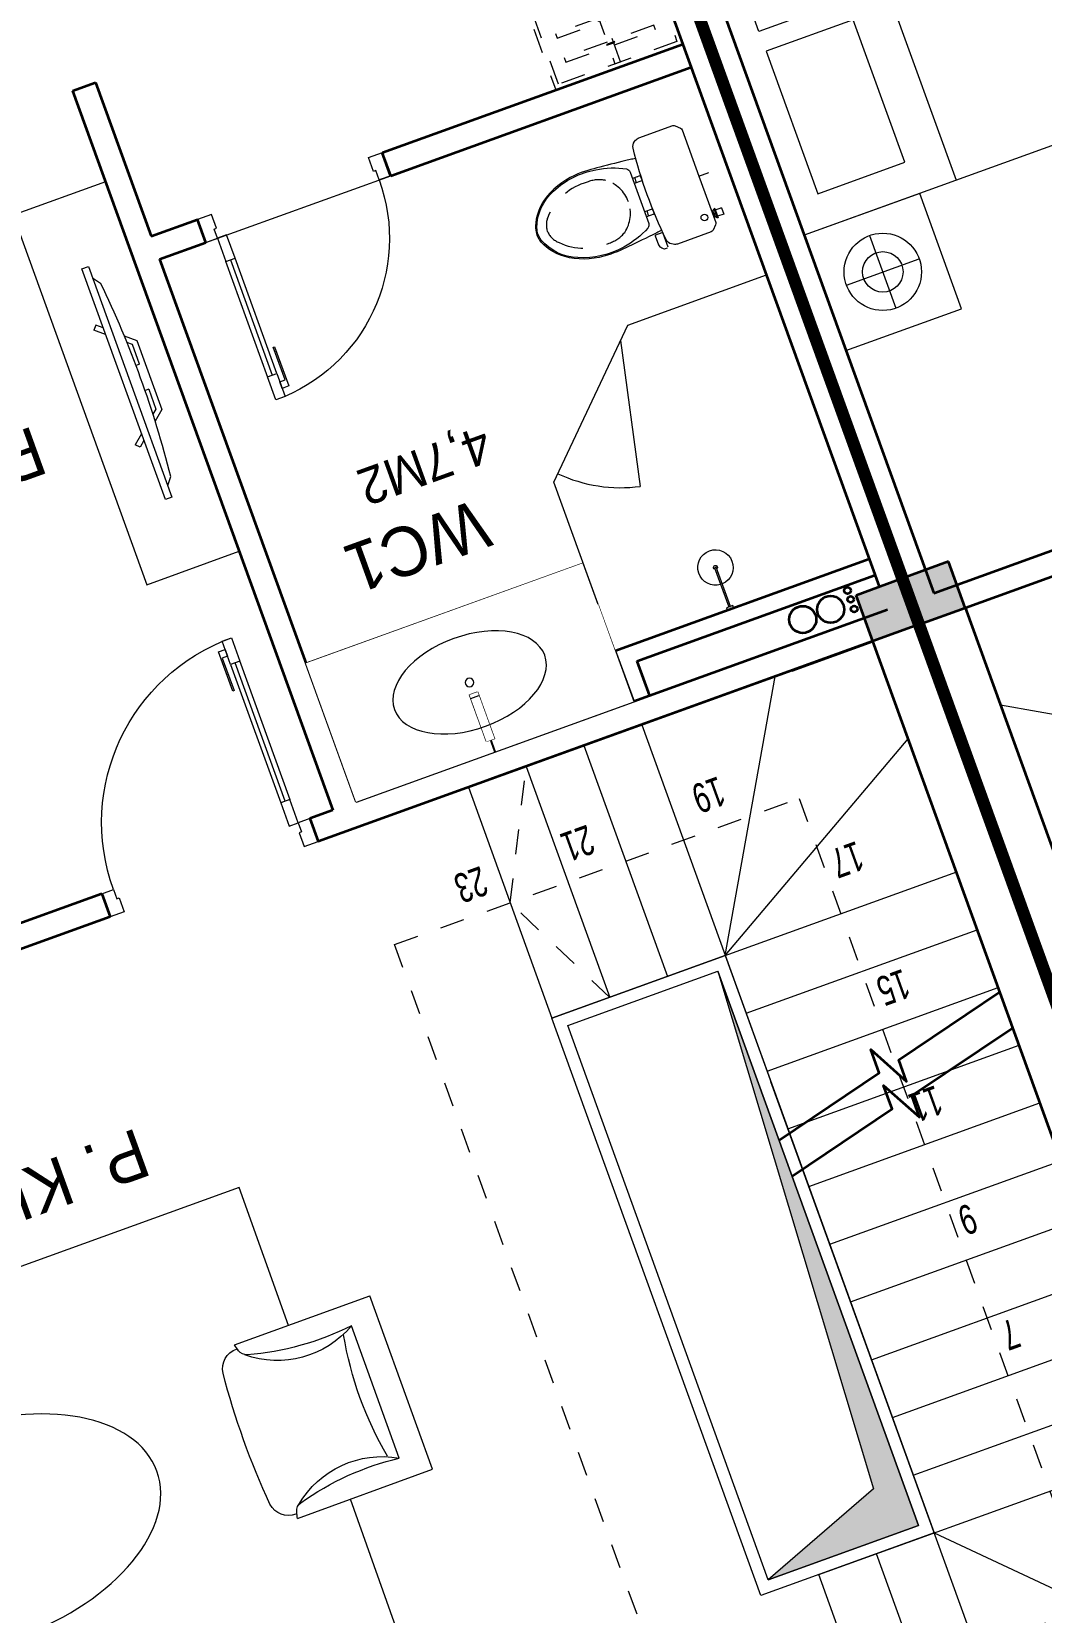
# Model space of a CAD drawing. Header units: metres. Extents: x 568336 to 569219, y 2065964 to 2066430.
# Drawn here: x 568577.96 to 568582.07, y 2066414.71 to 2066421.15 of the extents above; entities that cross this region are included whole.
import ezdxf

# ---------------------------------------------------------------- set-up
doc = ezdxf.new("R2010")
doc.units = ezdxf.units.M
for name, pattern in [('$AUDIT_BAD_LTYPE2', [0]), ('HIDDEN', [0.375, 0.25, -0.125]), ('HIDDEN2', [0.1875, 0.125, -0.0625]), ('X-5M-G-MB PHONGNGU$0$HIDDEN2', [0.1875, 0.125, -0.0625]), ('xref-thap C (mb tang 32-2)$0$HIDDEN', [0.375, 0.25, -0.125])]:
    doc.linetypes.add(name, pattern=pattern)
doc.layers.get('0').update_dxf_attribs({"linetype": 'CONTINUOUS'})
doc.layers.get('DEFPOINTS').update_dxf_attribs({"linetype": 'CONTINUOUS'})
doc.layers.add('-AREA', color=2, linetype='CONTINUOUS', plot=False)
for name, color, linetype, lineweight in [('-CONCRETE', 1, 'CONTINUOUS', 35), ('-DIM', 9, 'CONTINUOUS', 13), ('-DOOR', 137, 'CONTINUOUS', 9), ('-FURNITURE', 46, 'CONTINUOUS', 9), ('-HATCH', 8, 'CONTINUOUS', 5), ('-KH', 143, 'CONTINUOUS', 13), ('-LINE1', 7, 'CONTINUOUS', 18), ('-WALL', 4, 'CONTINUOUS', 35), ('TEXT25', 2, 'CONTINUOUS', 13)]:
    doc.layers.add(name, color=color, linetype=linetype, lineweight=lineweight)
doc.layers.add('-RANH GIOI LO DAT', color=12, linetype='CONTINUOUS')
doc.styles.add('SVN_AVO_thuong', font='')
doc.styles.add('T1', font='', dxfattribs={"height": 200})
doc.styles.get('SVN_AVO_thuong').set_extended_font_data('SVN-Avo')
doc.styles.get('T1').set_extended_font_data('VNgeometric Light')

# ---------------------------------------------------------------- blocks, each defined once
blk = doc.blocks.new('*U246')
at = {"linetype": 'X-5M-G-MB PHONGNGU$0$HIDDEN2'}
for points in [[(0, 600.0000000004657), (0, 0), (1814.077528016448, -6.300189851046236e-10), (1814.077528016448, 599.9999999998356)], [(1794.077528016448, 579.9996613717623), (1794.077528016448, 19.99966137176242), (20, 20.00000000046566), (20, 580.0000000004657)], [(1794.077528016448, 286.6991212948445), (1794.077528016448, 313.0991212947513), (20, 313.0991212953813), (19.99999859370291, 286.6991212952417)], [(113.7817614636733, 319.1750910408318), (109.4317788550979, 319.1750910408318), (109.4317788550979, 280.441767644881), (113.7817614636733, 280.441767644881)], [(227.7817614636733, 319.1750910407849), (223.4317788550979, 319.1750910407849), (223.4317788550979, 280.4417676448341), (227.7817614636733, 280.4417676448341)], [(341.7817614636733, 319.175091040738), (337.4317788550979, 319.175091040738), (337.4317788550979, 280.4417676447872), (341.7817614636733, 280.4417676447872)], [(455.7817614636733, 319.1750910406911), (451.4317788550979, 319.1750910406911), (451.4317788550979, 280.4417676447403), (455.7817614636733, 280.4417676447403)], [(569.7817614636733, 319.1750910406442), (565.431778855098, 319.1750910406442), (565.431778855098, 280.4417676446934), (569.7817614636733, 280.4417676446934)], [(683.7817614636733, 319.1750910405973), (679.431778855098, 319.1750910405973), (679.431778855098, 280.4417676446465), (683.7817614636733, 280.4417676446465)], [(797.7817614636733, 319.1750910405504), (793.431778855098, 319.1750910405504), (793.431778855098, 280.4417676445996), (797.7817614636733, 280.4417676445996)], [(911.7817614636733, 319.1750910405035), (907.431778855098, 319.1750910405035), (907.431778855098, 280.4417676445527), (911.7817614636733, 280.4417676445527)], [(1025.781761463673, 319.1750910404566), (1021.431778855098, 319.1750910404566), (1021.431778855098, 280.4417676445057), (1025.781761463673, 280.4417676445057)], [(1139.781761463673, 319.1750910404097), (1135.431778855098, 319.1750910404097), (1135.431778855098, 280.4417676444588), (1139.781761463673, 280.4417676444588)], [(1253.781761463673, 319.1750910403628), (1249.431778855098, 319.1750910403628), (1249.431778855098, 280.4417676444119), (1253.781761463673, 280.4417676444119)], [(1367.781761463673, 319.1750910403159), (1363.431778855098, 319.1750910403159), (1363.431778855098, 280.441767644365), (1367.781761463673, 280.441767644365)], [(1481.781761463673, 319.175091040269), (1477.431778855098, 319.175091040269), (1477.431778855098, 280.4417676443181), (1481.781761463673, 280.4417676443181)], [(1595.781761463673, 319.175091040222), (1591.431778855098, 319.175091040222), (1591.431778855098, 280.4417676442712), (1595.781761463673, 280.4417676442712)], [(1709.781761463673, 319.1750910401751), (1705.431778855098, 319.1750910401751), (1705.431778855098, 280.4417676442243), (1709.781761463673, 280.4417676442243)]]:
    blk.add_lwpolyline(points, close=True, dxfattribs=at)
for points in [[(122.2409142897814, 313.1103512093413), (122.2409142897814, 515.2497102723445), (100.1765458012815, 515.2497102723445), (100.1765458012815, 313.1103512093413)], [(236.2409142897814, 313.1103512092944), (236.2409142897814, 515.2497102722975), (214.1765458012815, 515.2497102722975), (214.1765458012815, 313.1103512092944)], [(350.2409142897814, 313.1103512092475), (350.2409142897814, 515.2497102722507), (328.1765458012815, 515.2497102722507), (328.1765458012815, 313.1103512092475)], [(464.2409142897814, 313.1103512092006), (464.2409142897814, 515.2497102722037), (442.1765458012815, 515.2497102722037), (442.1765458012815, 313.1103512092006)], [(578.2409142897814, 313.1103512091537), (578.2409142897814, 515.2497102721569), (556.1765458012815, 515.2497102721569), (556.1765458012815, 313.1103512091537)], [(692.2409142897814, 313.1103512091068), (692.2409142897814, 515.24971027211), (670.1765458012815, 515.24971027211), (670.1765458012815, 313.1103512091068)], [(806.2409142897814, 313.1103512090599), (806.2409142897814, 515.249710272063), (784.1765458012815, 515.249710272063), (784.1765458012815, 313.1103512090599)], [(920.2409142897814, 313.110351209013), (920.2409142897814, 515.2497102720162), (898.1765458012815, 515.2497102720162), (898.1765458012815, 313.110351209013)], [(1034.240914289781, 313.1103512089661), (1034.240914289781, 515.2497102719692), (1012.176545801281, 515.2497102719692), (1012.176545801281, 313.1103512089661)], [(1148.240914289781, 313.1103512089192), (1148.240914289781, 515.2497102719224), (1126.176545801281, 515.2497102719224), (1126.176545801281, 313.1103512089192)], [(1262.240914289781, 313.1103512088723), (1262.240914289781, 515.2497102718754), (1240.176545801281, 515.2497102718754), (1240.176545801281, 313.1103512088723)], [(1376.240914289781, 313.1103512088254), (1376.240914289781, 515.2497102718285), (1354.176545801281, 515.2497102718285), (1354.176545801281, 313.1103512088254)], [(1490.240914289781, 313.1103512087785), (1490.240914289781, 515.2497102717816), (1468.176545801281, 515.2497102717816), (1468.176545801281, 313.1103512087785)], [(1604.240914289781, 313.1103512087315), (1604.240914289781, 515.2497102717347), (1582.176545801281, 515.2497102717347), (1582.176545801281, 313.1103512087315)], [(1718.240914289781, 313.1103512086846), (1718.240914289781, 515.2497102716878), (1696.176545801281, 515.2497102716878), (1696.176545801281, 313.1103512086846)], [(100.1765458012815, 286.7103512094345), (100.1765458012815, 92.0852110228024), (122.2409142897814, 92.0852110228024), (122.2409142897814, 286.7103512094345)], [(214.1765458012815, 286.7103512093876), (214.1765458012815, 92.08521102275549), (236.2409142897814, 92.08521102275549), (236.2409142897814, 286.7103512093876)], [(328.1765458012815, 286.7103512093407), (328.1765458012815, 92.08521102270858), (350.2409142897814, 92.08521102270858), (350.2409142897814, 286.7103512093407)], [(442.1765458012815, 286.7103512092938), (442.1765458012815, 92.08521102266168), (464.2409142897814, 92.08521102266168), (464.2409142897814, 286.7103512092938)], [(556.1765458012815, 286.7103512092469), (556.1765458012815, 92.08521102261477), (578.2409142897814, 92.08521102261477), (578.2409142897814, 286.7103512092469)], [(670.1765458012815, 286.7103512092), (670.1765458012815, 92.08521102256786), (692.2409142897814, 92.08521102256786), (692.2409142897814, 286.7103512092)], [(784.1765458012815, 286.7103512091531), (784.1765458012815, 92.08521102252095), (806.2409142897814, 92.08521102252095), (806.2409142897814, 286.7103512091531)], [(898.1765458012815, 286.7103512091062), (898.1765458012815, 92.08521102247404), (920.2409142897814, 92.08521102247404), (920.2409142897814, 286.7103512091062)], [(1012.176545801281, 286.7103512090592), (1012.176545801281, 92.08521102242715), (1034.240914289781, 92.08521102242715), (1034.240914289781, 286.7103512090592)], [(1126.176545801281, 286.7103512090123), (1126.176545801281, 92.08521102238024), (1148.240914289781, 92.08521102238024), (1148.240914289781, 286.7103512090123)], [(1240.176545801281, 286.7103512089654), (1240.176545801281, 92.08521102233333), (1262.240914289781, 92.08521102233333), (1262.240914289781, 286.7103512089654)], [(1354.176545801281, 286.7103512089186), (1354.176545801281, 92.08521102228642), (1376.240914289781, 92.08521102228642), (1376.240914289781, 286.7103512089186)], [(1468.176545801281, 286.7103512088717), (1468.176545801281, 92.0852110222395), (1490.240914289781, 92.0852110222395), (1490.240914289781, 286.7103512088717)], [(1582.176545801281, 286.7103512088247), (1582.176545801281, 92.0852110221926), (1604.240914289781, 92.0852110221926), (1604.240914289781, 286.7103512088247)], [(1696.176545801281, 286.7103512087778), (1696.176545801281, 92.0852110221457), (1718.240914289781, 92.0852110221457), (1718.240914289781, 286.7103512087778)]]:
    blk.add_lwpolyline(points, dxfattribs=at)
blk = doc.blocks.new('ghe11asdsdsdsd')
at = {"layer": '-FURNITURE', "ltscale": 5}
for p, q in [((-454.1512245237245, 641.9073886275291), (-454.093361600535, -60.42008052262099)), ((446.9845405295782, 642.5119281820953), (445.2090906954836, -59.49456913078757)), ((339.4434767446655, 74.7769195077999), (-347.9447826922697, 73.86721415390639)), ((445.2090906954836, -59.49456913078757), (-454.093361600535, -60.42008052262099))]:
    blk.add_line(p, q, dxfattribs=at)
for centre, radius, start, end in [((-329.6609394550032, 640.4347183164282), 102.5030657496747, 97.790878171796, 180.4720192216976), ((13.76703277978231, -3057.035900902003), 3815.794779152998, 85.15051378916075, 95.37323135559144), ((322.4963123202615, 643.5363927781655), 102.5030657496747, 359.5521671507362, 82.23330821456577), ((-556.8192392717756, 172.0380743239075), 480.9551723817158, 73.62802494144414, 77.67439557183955), ((-435.3449582978792, 585.5188594441861), 49.99999999999999, 17.29045382422632, 73.62802494144414), ((428.017340289487, 586.1773279104382), 49.99999999999999, 106.2083736517696, 162.5459446768903), ((548.310481298744, 172.35137315467), 480.9551723817158, 102.1620030057203, 106.2083736517696), ((-752.7215750947944, 311.3200961878028), 469.2846926992153, 329.6029749418909, 39.82713105222346), ((-1717.077797784907, 235.4868877488407), 1378.639231958857, 353.2676599931669, 15.34770349738529), ((744.7327549548354, 311.2790322922665), 469.2468948897888, 140.0381535895592, 210.2652298418676), ((1708.833027020766, 233.2264510887835), 1378.526022415482, 164.5192846221356, 186.6002375866197), ((-1.445652381749824, -1576.057105405802), 1730.279692069412, 79.6029490361376, 100.5814174655623)]:
    blk.add_arc(centre, radius, start, end, dxfattribs=at)
blk = doc.blocks.new('GHE600')
at = {"layer": '-FURNITURE'}
for p, q in [((269949.5421851056, 8709.741290517763), (270649.5421851056, 8709.74129051782)), ((269949.5421851289, 8043.074623851076), (270649.5421851289, 8043.074623851135))]:
    blk.add_line(p, q, dxfattribs=at)
for points in [[(270145.5337149384, 9594.84705863762), (270145.5337150262, 10094.84705863762), (270645.5337150262, 10094.84705854984), (270645.5337149384, 9594.847058549843)], [(269849.5421851288, 9526.40795718442), (270649.5421851288, 9526.407957184478), (270649.5421851639, 7226.407957184478), (269849.5421851639, 7226.40795718442)], [(269949.5421851288, 9376.40795718442), (270649.5421851288, 9376.407957184478), (270649.5421851639, 7376.407957184478), (269949.5421851639, 7376.40795718442)], [(270145.5337145109, 7157.96885590817), (270145.5337144231, 6657.96885590817), (270645.5337144231, 6657.968855820392), (270645.5337145109, 7157.968855820392)]]:
    blk.add_lwpolyline(points, close=True, dxfattribs=at)
at = {"layer": '-FURNITURE', "elevation": -1.348764000838661e-08}
for points in [[(271286.9253059005, 9830.321753277356), (270645.53371498, 9832.18215255058)], [(272037.8126997925, 6909.345592938189), (272633.6221192031, 6907.537773812626), (272633.6585346201, 9823.095600669185), (272037.874818299, 9826.334833337169)], [(270262.0588059474, 9594.847058617102), (270262.0583521723, 9526.40795718442)], [(270262.0260181179, 7226.40795718439), (270262.0255643428, 7157.968855887651)], [(270645.5337144685, 6916.624135324557), (271286.6504318018, 6913.272511655086)]]:
    blk.add_lwpolyline(points, dxfattribs=at)
at = {"layer": '-FURNITURE'}
for centre, radius in [((270395.5337149822, 9844.847058593674), 200), ((270395.5337149822, 9844.847058593674), 150), ((270395.5337144671, 6907.968855864223), 200), ((270395.5337144671, 6907.968855864223), 150)]:
    blk.add_circle(centre, radius, dxfattribs=at)
at = {"layer": '-FURNITURE', "extrusion": (0, 0, -1)}
blk.add_ellipse((271661.9002663364, 8365.294462872116), major_axis=(3.669220623812561e-13, 749.5763598198391), ratio=0.5899940615450746, dxfattribs=at)
at = {"layer": '-FURNITURE', "zscale": 0.83397927038413}
for p, xscale, yscale, rotation in [((271659.4476334748, 10145.29901697894, -5.948631914765009e-09), 0.83397927038413, 0.83397927038413, 179.9447021404027), ((271659.4476334748, 6607.516897389956, -5.948631914765009e-09), -0.8339792703841301, 0.8339792703841301, 0.05529785959737722)]:
    blk.add_blockref('ghe11asdsdsdsd', p, dxfattribs=dict(at, xscale=xscale, yscale=yscale, rotation=rotation))
blk = doc.blocks.new('A$C18091ED7')
for p, q in [((9.957147995010018e-09, -42.13376978135784), (0, -3.786117304116488e-07)), ((146.1412317672475, -26.59467297248193), (179.181621938591, -26.59467296488583)), ((146.1412317672475, -26.59467297248193), (146.1412317680188, -30.17859706786112)), ((146.1412317680188, -30.17859706786112), (165.7503655985456, -30.17859706340823)), ((153.0594147269658, -36.79204952501459), (146.1412317680188, -30.17859706786112)), ((152.3191092506386, -2.717133611440659e-07), (152.3191092568413, -26.59467297093943)), ((152.3191092506386, -2.717133611440659e-07), (179.1816219322718, -2.654269337654114e-07)), ((153.0594147269658, -36.79204952501459), (165.7503656001572, -36.79204952192958)), ((153.0594147275151, -39.73033438943094), (153.0594147269658, -36.79204952501459)), ((153.0594147275151, -39.73033438943094), (178.4413164740145, -39.73033438349376)), ((153.0594147275151, -39.73033438943094), (178.4413164740145, -39.73033438349376)), ((153.0594147275151, -39.73033438943094), (153.0594147281554, -42.13376974494895)), ((185.3594994290725, -30.17859705851879), (165.7503655985456, -30.17859706340823)), ((178.4413164733487, -36.79204951884458), (165.7503656001572, -36.79204952192958)), ((185.3594994290725, -30.17859705851879), (178.4413164733487, -36.79204951884458)), ((178.4413164733487, -36.79204951884458), (178.4413164740145, -39.73033438349376)), ((178.4413164740145, -39.73033438349376), (178.4413164746547, -42.1337697392446)), ((179.1816219322718, -2.654269337654114e-07), (179.181621938591, -26.59467296488583)), ((179.181621938591, -26.59467296488583), (185.3594994283012, -26.59467296337243)), ((185.3594994283012, -26.59467296337243), (185.3594994290725, -30.17859705851879)), ((-83.25994817525861, -267.3592828898691), (-83.259948167517, -299.9634285944048)), ((-83.25994817257379, -278.4883151478134), (-83.25994817046012, -287.6388527823146)), ((-60.91100930959874, -290.0299398849311), (-83.25994816994717, -290.0299398901407)), ((-62.88950393904452, -265.3807882612164), (-81.28145355204106, -265.3807882657275)), ((-60.91100931491019, -267.3592828844266), (-60.91100930728498, -299.9634285889624)), ((60.9110093945892, -267.3592828557594), (60.9110094022144, -299.9634285600623)), ((60.91100939990065, -290.029939856031), (83.25994826024908, -290.0299398510542)), ((62.88950401780676, -265.3807882316178), (81.2814536308033, -265.3807882273395)), ((83.25994825493763, -267.3592828505498), (83.25994826256283, -299.9634285550856)), ((83.25994825750604, -278.488315108727), (83.2599482596197, -287.6388527429954)), ((165.3959958605519, -261.9873972070927), (165.3959958671003, -289.7349902229907)), ((167.8691141396885, -259.5142789271486), (228.0810223811895, -259.5142789128586)), ((167.8691141472664, -292.2081085020036), (206.7175896017579, -292.2081084926904)), ((230.5541406641933, -274.3229751045001), (230.5541406613593, -261.9873971916386))]:
    blk.add_line(p, q)
for points in [[(230.0000000517721, -218.5046414944518, -0.1374073801801567), (225.4781190853137, -234.6482587013161), (221.7949787454636, -240.7070387715066, -0.2360805181595358), (198.2560902649639, -255.4947853636986, -0.0519608230665726), (-198.2560901437319, -255.4947854572965, -0.236080518165078), (-221.7949786317113, -240.7070388760185), (-225.4781189743626, -234.6482588077488, -0.1374073801809237), (-229.9999999484608, -218.5046416030382), (-229.9999999831671, -71.98694829508895, -0.1989123673786679), (-226.3782021181105, -63.2431547633314), (-208.8906150607545, -45.75556769772083, -0.1989123673792025), (-200.1468215308087, -42.13376982865157), (9.971699910238385e-09, -42.13376978135784), (200.1468215506357, -42.13376973403501, -0.1989123673792025), (208.8906150822841, -45.75556759897154), (226.3782021480001, -63.24315465634572, -0.1989123673791691), (230.0000000170658, -71.98694818626973)], [(144.14367173758, -618.9627606730501, -0.2124047892419209), (26.30999211127346, -734.491494372196, -0.0276853236339062), (-0.5628229983012716, -738.609219571983, -0.0222792448073508), (-26.30999181118386, -734.4914943844487, -0.2124047892421136), (-144.1436714920528, -618.9627607410075, -0.1427957259999892), (-167.2376623962118, -428.0139674870588, -0.0930051380368448), (-127.9331820271946, -309.1271633332653, -0.2564387014614383), (-111.240849547703, -299.9634286007786), (4.746470949612558e-08, -299.9634285748762), (111.2408496426324, -299.9634285482753, -0.2564387014619951), (127.933182126606, -309.1271632729331, -0.0930051380368741), (167.2376625517572, -428.0139674081001, -0.1427957260000456)]]:
    blk.add_lwpolyline(points, format="xyb", close=True)
at = {"linetype": 'xref-thap C (mb tang 32-2)$0$HIDDEN', "ltscale": 100}
blk.add_lwpolyline([(61.00044987679576, -669.0176259216969, -0.1990312026443698), (1.417429302819073e-07, -698.769823720475, -0.1990312026443799), (-61.00044960746891, -669.0176259504806, -0.2189240232571595), (-131.9321382956405, -478.313622940972, -0.1537914605682739), (-112.4681372026971, -403.989815428853, -0.2367011859554165), (5.876427167095244e-08, -347.5870280214876, -0.2367011859554843), (112.4681373467611, -403.9898153757968, -0.1537914605681893), (131.9321384748619, -478.313622878748, -0.2189240232571754)], format="xyb", close=True, dxfattribs=at)
blk.add_circle((165.7503656100234, -78.39166221523192), 13.90362011701458)
for centre, radius, start, end in [((-81.28145355158267, -267.3592828894034), 1.978494623656905, 90.00000001354867, 180.0000000133402), ((-62.88950393858613, -267.3592828848923), 1.978494623656905, 1.334021322268115e-08, 90.00000001354867), ((62.88950401826514, -267.3592828552937), 1.978494623656905, 90.00000001354867, 180.0000000133402), ((81.28145363126168, -267.3592828510155), 1.978494623656905, 1.334021322268115e-08, 90.00000001354867), ((167.8691141402633, -261.9873972065106), 2.473118279571131, 90.00000001354867, 180.0000000133402), ((167.8691141466952, -289.7349902224087), 2.473118279571131, 180.0000000133402, 270.0000000135486), ((206.717589598069, -276.6690117186226), 15.53909677420133, 270.0000000135486, 306.4658507565522), ((168.3527972659103, -224.7572911087773), 80.08895368617857, 306.4658507565522, 320.3122930343796), ((228.0810223845983, -274.3229751050822), 2.473118279571131, 320.3122930343796, 1.334021322268115e-08)]:
    blk.add_arc(centre, radius, start, end)
for points, knots in [([(-155.6468228230951, -259.4535552573798), (-156.6353001506941, -267.2522313103836), (-164.2940232875517, -328.394745314552), (-169.1545302536251, -385.0939582949213), (-183.68571763406, -527.7705276800843), (-135.602968026873, -679.1126648240606), (-50.29344375100118, -735.2493608418445), (-19.70048385594782, -741.0901266933652), (1.531116140540689e-07, -743.6724421556864)], [130.6139379315478, 130.6139379315478, 130.6139379315478, 130.6139379315478, 152.8521090939923, 311.1293507817257, 417.703951170228, 561.3833927516608, 697.6926317810714, 710.812262267882, 710.812262267882, 710.812262267882, 710.812262267882]), ([(155.6468228994709, -259.4535551877343), (156.6353002305841, -267.2522312389628), (164.2940233960289, -328.3947452375724), (169.1545303888706, -385.0939582149149), (183.6857178367027, -527.7705275934422), (135.6029683008201, -679.1126647599449), (50.29344405157826, -735.2493608178338), (19.70048415924612, -741.0901266841101), (1.530679583083838e-07, -743.6724421554536)], [130.613937934949, 130.613937934949, 130.613937934949, 130.613937934949, 152.8521090939923, 311.1293507817257, 417.703951170228, 561.3833927516608, 697.6926317810714, 710.812262267882, 710.812262267882, 710.812262267882, 710.812262267882])]:
    blk.add_open_spline(points, degree=3, knots=knots)
blk = doc.blocks.new('*U18')
at = {"linetype": '$AUDIT_BAD_LTYPE2'}
for p, q in [((70, 100), (69.99999999999999, 599.9999999999982)), ((89.99999999999999, 599.9999999999982), (90, 100))]:
    blk.add_line(p, q, dxfattribs=at)
for points in [[(49.99999999999999, 599.9999999999982), (89.99999999999999, 599.9999999999982), (89.99999999999999, 699.9999999999982), (49.99999999999999, 699.9999999999982), (49.99999999999999, 599.9999999999982)], [(49.99999999999999, 602.9059272893337), (50, 100)], [(50, 100), (90, 100), (90, 0), (50, 0), (50, 100)]]:
    blk.add_lwpolyline(points)
for points in [[(118.2698876160139, 494.5156181119073), (118.2698876160139, 664.1349438079906), (89.99999999999999, 664.1349438079906), (89.99999999999999, 635.8650561920058), (112.6159100928053, 635.8650561920058), (112.6159100928053, 494.5156181119073)], [(0, 0), (50, 0), (50, -40), (60, -40), (60, -100.0001724930698), (0, -100.0001724930698)], [(799.9999999999982, 7.105427357601134e-15), (749.9999999999982, 7.105427357601134e-15), (749.9999999999982, -40), (739.9999999999982, -40), (739.9999999999982, -100.0001724930698), (799.9999999999982, -100.0001724930698)]]:
    blk.add_lwpolyline(points, close=True)
at = {"linetype": '$AUDIT_BAD_LTYPE2', "ltscale": 0.3}
blk.add_arc((50, 0), 699.9999999999982, 0, 90, dxfattribs=at)
blk = doc.blocks.new('*U152')
at = {"linetype": '$AUDIT_BAD_LTYPE2'}
for p, q in [((70, 100), (70, 699.9999999999982)), ((90, 699.9999999999982), (90, 100))]:
    blk.add_line(p, q, dxfattribs=at)
for points in [[(50, 699.9999999999982), (90, 699.9999999999982), (90, 799.9999999999982), (50, 799.9999999999982), (50, 699.9999999999982)], [(50, 702.9059272893337), (50, 100)], [(50, 100), (90, 100), (90, 0), (50, 0), (50, 100)]]:
    blk.add_lwpolyline(points)
for points in [[(118.2698876160139, 594.5156181119073), (118.2698876160139, 764.1349438079906), (90, 764.1349438079906), (90, 735.8650561920058), (112.6159100928053, 735.8650561920058), (112.6159100928053, 594.5156181119073)], [(0, 0), (50, 0), (50, -40), (60, -40), (60, -99.99999999999272), (0, -99.99999999999272)], [(899.9999999999982, 1.3252863207713e-28), (849.9999999999982, 1.3252863207713e-28), (849.9999999999982, -40.00000000000001), (839.9999999999982, -40.00000000000001), (839.9999999999982, -99.99999999999272), (899.9999999999982, -99.99999999999272)]]:
    blk.add_lwpolyline(points, close=True)
at = {"linetype": '$AUDIT_BAD_LTYPE2', "ltscale": 0.3}
blk.add_arc((50, 0), 799.9999999999982, 0, 90, dxfattribs=at)
blk = doc.blocks.new('XR.MB.LM123$0$tvi 1')
blk.add_lwpolyline([(28.54445810673496, -2.291926648467779e-10), (28.54445810673496, -999.9999999999964), (-7.275957614183426e-12, -1000), (0, 0)], close=True)
for points in [[(28.54445810680045, -50.31958968611434), (52.37372755713295, -80.86315460130209)], [(-24.09820395050338, -235.5599978379832), (-39.09879504836863, -251.7939635238108)], [(0, -284.7849796677438), (-39.09879504836863, -251.7939635238108)], [(0, -255.9952397129928), (-24.09820395050338, -235.5599978379832)], [(69.66229681991535, -315.0836646851385), (111.1934016081432, -350.2927865858655), (111.193401608034, -649.712917566063), (69.68611289083492, -684.9110379843005)], [(89.09002233762294, -445.7449799550195), (89.09002233762294, -359.9578938602899), (70.91298945683957, -344.6203678706661)], [(89.09002233762294, -445.7449799550195), (73.49991829216015, -445.7449799550232)], [(89.09002233768115, -554.2550200447404), (89.09002233773936, -640.0421061392371), (70.91298945678864, -655.3796321293303)], [(89.09002233768115, -554.2550200447404), (73.49991829216015, -554.2550200447404)], [(0, -715.2150203320198), (-39.09879504836863, -748.2060364759491)], [(-24.09820395050338, -764.4400021620095), (-39.09879504836863, -748.2060364759491)], [(0, -744.004760287), (-24.09820395050338, -764.4400021620095)], [(28.54445810674224, -949.680410313882), (52.37372755713295, -919.1368453984578)]]:
    blk.add_lwpolyline(points)
blk.add_arc((-4025.16618952866, -499.9999999999964), 4099.025185406737, 354.1310878512652, 5.868912148527433)
blk = doc.blocks.new('A$C5C575821')
at = {"layer": '-CONCRETE'}
h = blk.add_hatch(color=256, dxfattribs=at)
h.dxf.hatch_style = 1
h.paths.add_polyline_path([(-0.00237559899687767, 200.0000000000146), (-0.00237559899687767, 1.455191522836685e-11), (199.9976244010031, 1.455191522836685e-11), (199.9976244010031, 200.0000000000146)])
blk.add_lwpolyline([(-0.00237559899687767, 1.455191522836685e-11), (199.9976244010031, 1.455191522836685e-11), (199.9976244010031, 200.0000000000146), (-0.00237559899687767, 200.0000000000146)], close=True, dxfattribs=at)
blk = doc.blocks.new('Sink_Cicle')
blk.add_lwpolyline([(17.49999987077899, -50.00226151314564), (-17.49999987077899, -49.99773848685436), (-17.51615354442038, -252.2967581441626), (17.48384613892995, -252.3012811850058)], close=True)
blk.add_circle((0, -300), 17.5)
at = {"layer": 'DEFPOINTS'}
blk.add_line((0, -100), (0, 0), dxfattribs=at)
blk.add_wipeout([(17.499999870775355, -50.00226151314928), (-17.49999987078263, -49.99773848685436), (-17.516153544427652, -252.29675814416623), (17.48384613892631, -252.3012811850058)])
at = {"layer": '-FURNITURE', "linetype": 'Continuous'}
blk.add_ellipse((0, -300), major_axis=(-325, 0), ratio=0.5846153846153846, dxfattribs=at)
blk.add_line((-17.51421511289664, -237.2967582757119), (17.48578462866135, -237.3012813020032))
blk = doc.blocks.new('*U208')
at = {"ltscale": 300}
blk.add_lwpolyline([(0, 0), (1200.000000000011, 0), (1200.000000000011, -600), (0, -600)], close=True, dxfattribs=at)
blk.add_wipeout([(0, 7.275957614183426e-12), (1200.000000000001, 7.275957614183426e-12), (1200.000000000001, -600), (0, -600)], dxfattribs=at)
blk.add_blockref('Sink_Cicle', (600.0000000000055, 0), dxfattribs=at)
blk = doc.blocks.new('shower')
for points in [[(180919.3447017173, -32316.45425928477), (180912.3337561736, -32316.45425928477), (180912.3337561736, -32146.62790954509), (180919.3447017173, -32146.62790954509)], [(180929.3839969719, -32326.62790954066), (180902.2944609144, -32326.62790954066), (180902.2944609144, -32316.45425928477), (180929.3839969719, -32316.45425928477)]]:
    blk.add_lwpolyline(points, close=True)
for radius, start, end in [(72, 272.7906698559544, 267.2093301440456), (8.346062492523743, 294.8355446212717, 245.1644553787283)]:
    blk.add_arc((180915.8392289462, -32146.62790954416), radius, start, end)
blk = doc.blocks.new('M35-T2')
at = {"layer": '-HATCH', "true_color": 0x8c8896}
h = blk.add_hatch(color=252, dxfattribs=at)
h.dxf.hatch_style = 1
h.paths.add_polyline_path([(195856.445838213, -1223974.547719002), (195206.445838213, -1223974.54771924), (195206.445838213, -1226374.547719002), (195327.7389478683, -1224177.172409773)])
at = {"layer": '-CONCRETE'}
for centre, radius in [((194183.0068714619, -1227573.582086086, 5.665168574990759e-09), 13), ((194273.5036795139, -1227604.408843994, 5.665168574990759e-09), 54.99999999999999), ((194394.3461298943, -1227604.408843756, 5.665168574990759e-09), 54.99999999999999), ((194183.0068714619, -1227615.331504107, 5.665168574990759e-09), 13), ((194183.0068714619, -1227653.601490974, 5.665168574990759e-09), 13)]:
    blk.add_circle(centre, radius, dxfattribs=at)
at = {"layer": '-FURNITURE'}
blk.add_lwpolyline([(194705.141949892, -1228925.8516078), (194831.7295439243, -1228339.357292891)], dxfattribs=at)
blk.add_lwpolyline([(196456.445838213, -1230245.721365929), (196856.445838213, -1230245.721365929), (196856.445838213, -1228645.72136569), (196456.4458379745, -1228645.72136569)], close=True, dxfattribs=at)
blk.add_arc((194705.141949892, -1228925.8516078), 599.9999999999999, 44.99999543112927, 77.82025370093234, dxfattribs=at)
at = {"layer": '-HATCH'}
blk.add_line((196156.445838213, -1229874.890600443), (195356.4459474087, -1229874.493330479), dxfattribs=at)
blk.add_lwpolyline([(195856.445838213, -1223974.547719002), (195206.445838213, -1223974.54771924), (195206.445838213, -1226374.547719002), (195327.7389478683, -1224177.172409773), (195856.445838213, -1223974.547719002)], dxfattribs=at)
at = {"layer": '-KH', "linetype": 'HIDDEN2', "ltscale": 5}
blk.add_lwpolyline([(196406.445838213, -1226924.54771924), (194656.445838213, -1226924.547719002), (194656.445838213, -1223424.547719002), (196406.445838213, -1223424.54771924)], close=True, dxfattribs=at)
blk.add_lwpolyline([(195656.445838213, -1226424.54771924), (195906.445838213, -1226924.54771924), (195656.445838213, -1227424.547719002)], dxfattribs=at)
at = {"layer": '-LINE1'}
for p, q in [((195156.445838213, -1223924.54771924), (194156.445838213, -1222924.54771924)), ((195156.445838213, -1222924.54771924), (195156.445838213, -1225877.932014942)), ((195406.445838213, -1222924.54771924), (195406.445838213, -1223924.54771924)), ((195656.445838213, -1222924.547719002), (195656.445838213, -1223924.547719002)), ((195656.445838213, -1223924.547719002), (194156.445838213, -1223924.547719002)), ((195156.445838213, -1227424.54771924), (195156.445838213, -1223924.54771924)), ((195156.445838213, -1223924.54771924), (195906.445838213, -1223924.54771924)), ((195156.445838213, -1224174.54771924), (194156.445838213, -1224174.547719002)), ((195156.4458379745, -1224424.54771924), (194156.445838213, -1224424.547719002)), ((195156.445838213, -1224674.54771924), (194156.445838213, -1224674.547719002)), ((195156.445838213, -1224924.54771924), (194156.445838213, -1224924.547719002)), ((195156.445838213, -1225174.54771924), (194156.445838213, -1225174.547719002)), ((195156.445838213, -1225424.54771924), (194156.445838213, -1225424.547719002)), ((195156.445838213, -1225674.54771924), (194156.445838213, -1225674.547719002)), ((195156.445838213, -1225924.54771924), (194156.445838213, -1225924.54771924)), ((195156.445838213, -1226174.54771924), (194156.445838213, -1226174.54771924)), ((194156.445838213, -1226424.54771924), (195818.2052013874, -1226424.547719002)), ((195156.445838213, -1226424.547719479), (194156.445838213, -1227001.897988558)), ((195156.445838213, -1226424.547719479), (194579.0955688953, -1227424.547719002)), ((195156.445838213, -1226424.547719479), (195906.445838213, -1226424.54771924)), ((195406.445838213, -1227424.54771924), (195406.445838213, -1226424.54771924)), ((195656.445838213, -1227424.547719002), (195656.445838213, -1226424.54771924)), ((195906.445838213, -1227424.54771924), (195906.445838213, -1226424.54771924))]:
    blk.add_line(p, q, dxfattribs=at)
for points in [[(195906.445838213, -1226424.54771924), (195156.445838213, -1226424.547719479), (195156.445838213, -1223924.54771924), (195906.445838213, -1223924.54771924)], [(195856.445838213, -1226374.547719002), (195206.445838213, -1226374.547719002), (195206.445838213, -1223974.54771924), (195856.445838213, -1223974.547719002)]]:
    blk.add_lwpolyline(points, close=True, dxfattribs=at)
at = {"layer": '-RANH GIOI LO DAT', "linetype": 'HIDDEN', "ltscale": 10, "const_width": 49.99999999999999}
blk.add_lwpolyline([(193956.4434626102, -1235254.452119827), (202956.4434623718, -1235950.955012083), (202956.4434626102, -1215170.047161818), (193956.4434626102, -1215170.047161818)], close=True, dxfattribs=at)
at = {"layer": '-WALL'}
for p, q in [((193956.445838213, -1232445.481895447), (193956.445838213, -1218874.528987885)), ((194156.445838213, -1222924.54771924), (194156.445838213, -1227424.54771924)), ((194506.445838213, -1227424.54771924), (194156.445838213, -1227424.54771924)), ((194156.445838213, -1227424.54771924), (195818.205201149, -1227424.54771924)), ((194506.445838213, -1227424.54771924), (196556.445838213, -1227424.54771924)), ((196556.445838213, -1227524.54771924), (196556.445838213, -1227424.54771924)), ((197456.445838213, -1227424.54771924), (200756.445838213, -1227424.547719002)), ((197456.445838213, -1227524.54771924), (197456.445838213, -1227424.54771924)), ((194056.445838213, -1227524.547719002), (196356.445838213, -1227524.54771924)), ((195086.445838213, -1227674.54771924), (195086.445838213, -1227524.54771924)), ((195156.445838213, -1227744.54771924), (195156.445838213, -1227524.54771924)), ((196356.445838213, -1229874.54771924), (196356.445838213, -1227524.54771924)), ((196456.445838213, -1227524.547719002), (196556.445838213, -1227524.54771924)), ((196456.445838213, -1230639.871947289), (196456.445838213, -1227524.547719002)), ((197456.445838213, -1227524.54771924), (200756.445838213, -1227524.547719002)), ((194056.44460392, -1231637.452119827), (194056.4482138157, -1227624.54771924)), ((195086.445838213, -1227674.54771924), (194056.445838213, -1227674.54771924)), ((195156.445838213, -1227744.54771924), (194056.445838213, -1227744.54771924)), ((195356.4459474087, -1229874.54771924), (194056.445838213, -1229874.54771924)), ((195356.4459474087, -1229874.493330479), (195356.4460904598, -1229975.203296661)), ((195356.4460904598, -1229875.203296661), (195356.4460904598, -1229975.20328021)), ((196356.445838213, -1229874.54771924), (196156.445838213, -1229874.54771924)), ((196156.445838213, -1229874.54771924), (196156.445838213, -1229974.54771924)), ((195356.4460895061, -1229974.54771924), (194056.445838213, -1229974.54771924)), ((196356.445838213, -1229974.54771924), (196156.445838213, -1229974.54771924)), ((196356.445838213, -1230639.871947527), (196356.445838213, -1229974.54771924)), ((196456.445838213, -1230639.871947289), (196356.445838213, -1230639.871947527))]:
    blk.add_line(p, q, dxfattribs=at)
for points in [[(195206.4751880169, -1225487.881276608), (194730.1387522221, -1225606.961890459), (194730.1387522221, -1225708.227593899), (194636.7878017426, -1225536.572543621), (194636.7878017426, -1225630.298943281), (194156.445838213, -1225750.380909681)], [(195206.4751880169, -1225642.912023067), (194730.1387522221, -1225761.992637157), (194730.1387522221, -1225863.25834012), (194636.7878017426, -1225691.603289843), (194636.7878017426, -1225785.329689741), (194156.445838213, -1225905.411655903)]]:
    blk.add_lwpolyline(points, dxfattribs=at)
at = {"layer": '-DOOR', "xscale": -0.9999999999999998, "rotation": 180}
blk.add_blockref('*U152', (196556.445838213, -1227524.54771924), dxfattribs=at)
at = {"layer": '-DOOR', "xscale": -0.9999999999999997}
blk.add_blockref('*U18', (196156.445838213, -1229874.547546864), dxfattribs=at)
at = {"layer": '-FURNITURE'}
for name, p, rotation in [('GHE600', (190430.355546236, -953574.8476908207), 270.0000000100515), ('A$C18091ED7', (194135.37895298, -1229446.039634466), 90)]:
    blk.add_blockref(name, p, dxfattribs=dict(at, rotation=rotation))
at = {"layer": '-FURNITURE', "xscale": -0.9999999999999998, "rotation": 180}
blk.add_blockref('shower', (13740.60660910606, -1260071.175628901), dxfattribs=at)
at = {"layer": '-FURNITURE', "extrusion": (0, 0, -1), "xscale": -0.9999999999999997, "rotation": 180.0036897224083}
blk.add_blockref('XR.MB.LM123$0$tvi 1', (-196667.6070404053, -1229945.721364975), dxfattribs=at)
at = {"layer": '-FURNITURE', "extrusion": (0, 0, -1), "xscale": -0.9166666666659741, "yscale": 0.9166666666659741, "zscale": -0.9166666666659741, "rotation": 90}
blk.add_blockref('*U246', (-194056.445838213, -1229974.54771924), dxfattribs=at)
at = {"layer": '-WALL', "xscale": -0.9999999999999997}
blk.add_blockref('A$C5C575821', (194156.445838213, -1227624.547719002), dxfattribs=at)
at = {"layer": 'DEFPOINTS', "style": 'T1', "width": 0.7}
for s, p in [('7', (194558.9209067822, -1224638.23887825)), ('9', (194562.9209067822, -1225138.238878012)), ('11', (194530.9209067822, -1225638.238878012)), ('15', (194494.9209070206, -1226129.25622654)), ('17', (194494.9209067822, -1226682.823885202)), ('19', (194934.7112832069, -1227122.287327051)), ('21', (195502.671818018, -1227118.206393957)), ('23', (195968.5434162617, -1227107.466931581))]:
    blk.add_text(s, height=120, rotation=2.650113397964945e-06, dxfattribs=at).set_placement(p)
at = {"layer": 'TEXT25'}
for s, height, style, p in [('P. KHÁCH ', 199.9999999999999, 'SVN_AVO_thuong', (197645.3633224964, -1226580.088540077)), ('WC1', 199.9999999999999, 'SVN_AVO_thuong', (195470.8135814667, -1228517.983883619)), ('4,7M2', 150, 'T1', (195349.3328645229, -1228791.103256702)), ('P. NGỦ 1', 199.9999999999999, 'SVN_AVO_thuong', (197068.9921853542, -1229411.978250742))]:
    blk.add_text(s, height=height, rotation=2.650113397964945e-06, dxfattribs=dict(at, style=style)).set_placement(p)
at = {"layer": '-FURNITURE', "extrusion": (0, 0, -1), "zscale": -0.9999999999999999}
blk.add_blockref('*U208', (-196356.445838213, -1227524.54771924), dxfattribs=at)
at = {"layer": '-FURNITURE'}
blk.add_lwpolyline([(195156.445838213, -1227944.547719002), (195156.445838213, -1228474.547719002), (194656.445838213, -1228974.54771924), (194056.445838213, -1228974.547719002)], dxfattribs=at)
blk = doc.blocks.new('G1600')
for p, q in [((137477.0741823114, -212827.2147267315), (139077.0741823114, -212827.2147267327)), ((137227.6935681712, -213391.7193460799), (137227.6935681718, -213076.8871672568)), ((139326.4547964507, -213391.7193460799), (139326.4547964501, -213076.8871672568)), ((137385.1096575831, -213234.3032566686), (137070.2774787599, -213234.3032566681)), ((139169.0387070388, -213234.3032566686), (139483.870885862, -213234.3032566681))]:
    blk.add_line(p, q)
blk.add_lwpolyline([(137477.074182311, -213484.2147267315), (137477.0741823123, -211484.2147267315), (139077.0741823123, -211484.2147267327), (139077.074182311, -213484.2147267327), (137477.074182311, -213484.2147267315)])
for points in [[(136977.074182316, -213484.2147267311), (136977.0741823163, -212984.3917867657), (137477.0741823113, -212984.3917867661), (137477.074182311, -213484.2147267315)], [(137617.074182311, -213375.2147267316), (137617.0741823112, -212998.7147267316), (138234.5741823112, -212998.714726732), (138234.574182311, -213375.214726732)], [(138937.074182311, -213375.2147267325), (138937.0741823112, -212998.7147267325), (138319.5741823112, -212998.7147267321), (138319.574182311, -213375.2147267321)], [(139577.0741823059, -213484.2147267331), (139577.0741823062, -212984.3917867677), (139077.0741823113, -212984.3917867673), (139077.074182311, -213484.2147267327)]]:
    blk.add_lwpolyline(points, close=True)
for centre, radius in [((137227.6935681715, -213234.3032566684), 157.4160894116067), ((139326.4547964504, -213234.3032566684), 157.4160894116067), ((137227.6935681715, -213234.3032566684), 82.41608941160666), ((139326.4547964504, -213234.3032566684), 82.41608941160666)]:
    blk.add_circle(centre, radius)
blk = doc.blocks.new('M36-T2')
at = {"layer": '-AREA'}
blk.add_lwpolyline([(197676.7568114371, -1285539.860158957), (204676.7568114372, -1285539.860158957), (204676.9040007127, -1299898.648751587), (201874.7648116217, -1299898.648772479), (201871.7044988555, -1298694.627489794), (199299.7834977916, -1298694.627489794), (197676.7568114373, -1296941.983340994), (197676.3662562528, -1294489.512825914), (196676.9552582859, -1294489.671981812), (196676.9552582859, -1288989.671981812), (197676.7568114368, -1288989.671981812)], close=True, dxfattribs=at)
at = {"layer": '-LINE1'}
for p, q in [((203476.8534599781, -1293290.512763892), (204476.8333380893, -1293867.851415706)), ((204476.8333380853, -1294290.512763718), (202727.2802358514, -1294290.512763718))]:
    blk.add_line(p, q, dxfattribs=at)
at = {"layer": '-RANH GIOI LO DAT', "linetype": 'HIDDEN', "ltscale": 10, "const_width": 50}
blk.add_lwpolyline([(193676.7568112435, -1296268.498691544), (198661.8510079722, -1301654.2911939), (204676.7568113413, -1302119.780004031), (204676.7568113413, -1282035.375045632), (193676.7568116956, -1282035.375045334)], close=True, dxfattribs=at)
at = {"layer": '-WALL'}
for p, q in [((204676.7568114372, -1299110.809780051), (204676.7568114372, -1285539.86015733)), ((204476.8333380853, -1294290.512763718), (204476.8333380853, -1289790.024334872)), ((204476.8333380853, -1294289.860157019), (202477.0185236444, -1294289.860157019)), ((204576.7568114372, -1294389.860157019), (202477.0185236444, -1294389.860157019)), ((204576.737948337, -1298496.490430804), (204576.7568114372, -1294389.860157019))]:
    blk.add_line(p, q, dxfattribs=at)
at = {"layer": '-FURNITURE', "rotation": 89.99999999999999}
blk.add_blockref('G1600', (-8907.457915294828, -1435016.934339331), dxfattribs=at)
at = {"layer": '-WALL'}
blk.add_blockref('A$C5C575821', (204476.8357136843, -1294489.69598093), dxfattribs=at)

msp = doc.modelspace()

# ---------------------------------------------------------------- block references
at = {"layer": '-DIM', "xscale": 0.001, "yscale": 0.001, "zscale": 0.001, "rotation": 199.8842788573445}
msp.add_blockref('M36-T2', (569214.2633851852, 2065271.219851052), dxfattribs=at)

# ---------------------------------------------------------------- next in the draw order: block references
at = {"layer": '-DIM', "xscale": 0.001, "yscale": 0.001, "zscale": 0.001, "rotation": 199.8842788561467}
msp.add_blockref('M35-T2', (569181.4398629449, 2065330.452558056), dxfattribs=at)

doc.saveas('drawing.dxf')
